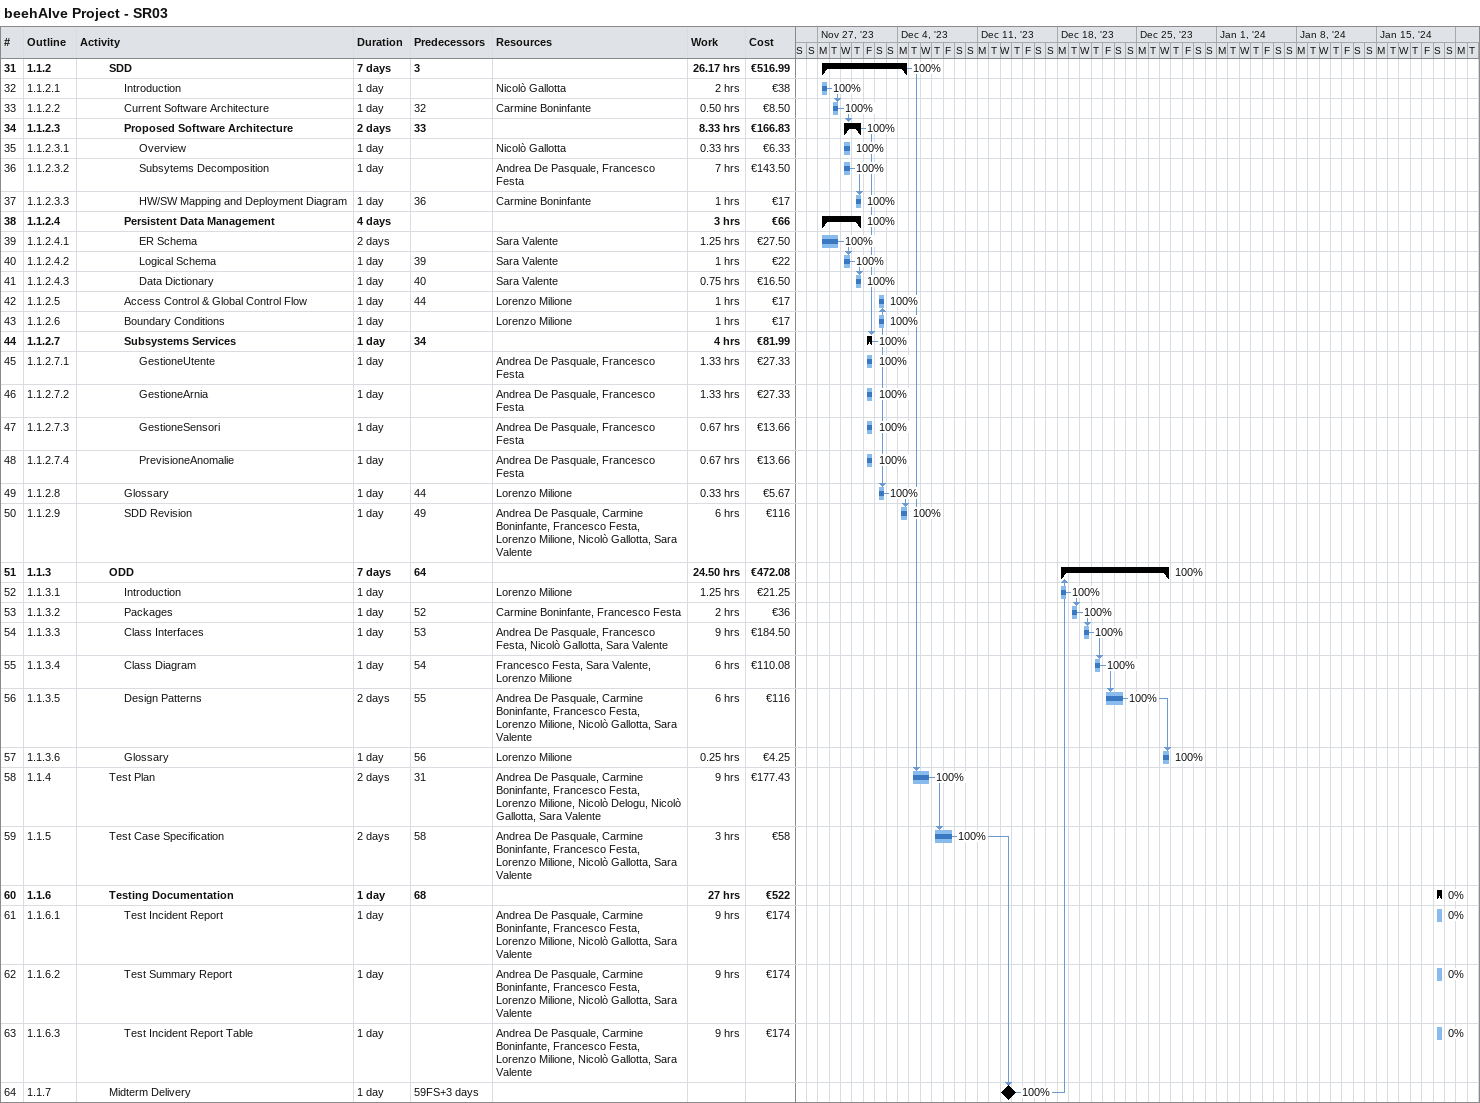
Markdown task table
beehAIve Project - SR03

| ID | WBS | Task | Duration | Start | Finish | Predecessors | Resources | % complete | Work (h) | Cost (€) |
|---|---|---|---|---|---|---|---|---|---|---|
| 31 | 1.1.2 | **SDD** | 7d | 2023-11-27 | 2023-12-04 | 3 |  | 100 | 26.17 | 516.99 |
| 32 | 1.1.2.1 | Introduction | 1d | 2023-11-27 | 2023-11-27 |  | Nicolò Gallotta | 100 | 2 | 38 |
| 33 | 1.1.2.2 | Current Software Architecture | 1d | 2023-11-28 | 2023-11-28 | 32 | Carmine Boninfante | 100 | 0.50 | 8.50 |
| 34 | 1.1.2.3 | **Proposed Software Architecture** | 2d | 2023-11-29 | 2023-11-30 | 33 |  | 100 | 8.33 | 166.83 |
| 35 | 1.1.2.3.1 | Overview | 1d | 2023-11-29 | 2023-11-29 |  | Nicolò Gallotta | 100 | 0.33 | 6.33 |
| 36 | 1.1.2.3.2 | Subsytems Decomposition | 1d | 2023-11-29 | 2023-11-29 |  | Andrea De Pasquale, Francesco Festa | 100 | 7 | 143.50 |
| 37 | 1.1.2.3.3 | HW/SW Mapping and Deployment Diagram | 1d | 2023-11-30 | 2023-11-30 | 36 | Carmine Boninfante | 100 | 1 | 17 |
| 38 | 1.1.2.4 | **Persistent Data Management** | 4d | 2023-11-27 | 2023-11-30 |  |  | 100 | 3 | 66 |
| 39 | 1.1.2.4.1 | ER Schema | 2d | 2023-11-27 | 2023-11-28 |  | Sara Valente | 100 | 1.25 | 27.50 |
| 40 | 1.1.2.4.2 | Logical Schema | 1d | 2023-11-29 | 2023-11-29 | 39 | Sara Valente | 100 | 1 | 22 |
| 41 | 1.1.2.4.3 | Data Dictionary | 1d | 2023-11-30 | 2023-11-30 | 40 | Sara Valente | 100 | 0.75 | 16.50 |
| 42 | 1.1.2.5 | Access Control & Global Control Flow | 1d | 2023-12-02 | 2023-12-02 | 44 | Lorenzo Milione | 100 | 1 | 17 |
| 43 | 1.1.2.6 | Boundary Conditions | 1d | 2023-12-02 | 2023-12-02 |  | Lorenzo Milione | 100 | 1 | 17 |
| 44 | 1.1.2.7 | **Subsystems Services** | 1d | 2023-12-01 | 2023-12-01 | 34 |  | 100 | 4 | 81.99 |
| 45 | 1.1.2.7.1 | GestioneUtente | 1d | 2023-12-01 | 2023-12-01 |  | Andrea De Pasquale, Francesco Festa | 100 | 1.33 | 27.33 |
| 46 | 1.1.2.7.2 | GestioneArnia | 1d | 2023-12-01 | 2023-12-01 |  | Andrea De Pasquale, Francesco Festa | 100 | 1.33 | 27.33 |
| 47 | 1.1.2.7.3 | GestioneSensori | 1d | 2023-12-01 | 2023-12-01 |  | Andrea De Pasquale, Francesco Festa | 100 | 0.67 | 13.66 |
| 48 | 1.1.2.7.4 | PrevisioneAnomalie | 1d | 2023-12-01 | 2023-12-01 |  | Andrea De Pasquale, Francesco Festa | 100 | 0.67 | 13.66 |
| 49 | 1.1.2.8 | Glossary | 1d | 2023-12-02 | 2023-12-02 | 44 | Lorenzo Milione | 100 | 0.33 | 5.67 |
| 50 | 1.1.2.9 | SDD Revision | 1d | 2023-12-04 | 2023-12-04 | 49 | Andrea De Pasquale, Carmine Boninfante, Francesco Festa, Lorenzo Milione, Nicolò Gallotta, Sara Valente | 100 | 6 | 116 |
| 51 | 1.1.3 | **ODD** | 7d | 2023-12-18 | 2023-12-27 | 64 |  | 100 | 24.50 | 472.08 |
| 52 | 1.1.3.1 | Introduction | 1d | 2023-12-18 | 2023-12-18 |  | Lorenzo Milione | 100 | 1.25 | 21.25 |
| 53 | 1.1.3.2 | Packages | 1d | 2023-12-19 | 2023-12-19 | 52 | Carmine Boninfante, Francesco Festa | 100 | 2 | 36 |
| 54 | 1.1.3.3 | Class Interfaces | 1d | 2023-12-20 | 2023-12-20 | 53 | Andrea De Pasquale, Francesco Festa, Nicolò Gallotta, Sara Valente | 100 | 9 | 184.50 |
| 55 | 1.1.3.4 | Class Diagram | 1d | 2023-12-21 | 2023-12-21 | 54 | Francesco Festa, Sara Valente, Lorenzo Milione | 100 | 6 | 110.08 |
| 56 | 1.1.3.5 | Design Patterns | 2d | 2023-12-22 | 2023-12-23 | 55 | Andrea De Pasquale, Carmine Boninfante, Francesco Festa, Lorenzo Milione, Nicolò Gallotta, Sara Valente | 100 | 6 | 116 |
| 57 | 1.1.3.6 | Glossary | 1d | 2023-12-27 | 2023-12-27 | 56 | Lorenzo Milione | 100 | 0.25 | 4.25 |
| 58 | 1.1.4 | Test Plan | 2d | 2023-12-05 | 2023-12-06 | 31 | Andrea De Pasquale, Carmine Boninfante, Francesco Festa, Lorenzo Milione, Nicolò Delogu, Nicolò Gallotta, Sara Valente | 100 | 9 | 177.43 |
| 59 | 1.1.5 | Test Case Specification | 2d | 2023-12-07 | 2023-12-08 | 58 | Andrea De Pasquale, Carmine Boninfante, Francesco Festa, Lorenzo Milione, Nicolò Gallotta, Sara Valente | 100 | 3 | 58 |
| 60 | 1.1.6 | **Testing Documentation** | 1d | 2024-01-20 | 2024-01-20 | 68 |  | 0 | 27 | 522 |
| 61 | 1.1.6.1 | Test Incident Report | 1d | 2024-01-20 | 2024-01-20 |  | Andrea De Pasquale, Carmine Boninfante, Francesco Festa, Lorenzo Milione, Nicolò Gallotta, Sara Valente | 0 | 9 | 174 |
| 62 | 1.1.6.2 | Test Summary Report | 1d | 2024-01-20 | 2024-01-20 |  | Andrea De Pasquale, Carmine Boninfante, Francesco Festa, Lorenzo Milione, Nicolò Gallotta, Sara Valente | 0 | 9 | 174 |
| 63 | 1.1.6.3 | Test Incident Report Table | 1d | 2024-01-20 | 2024-01-20 |  | Andrea De Pasquale, Carmine Boninfante, Francesco Festa, Lorenzo Milione, Nicolò Gallotta, Sara Valente | 0 | 9 | 174 |
| 64 | 1.1.7 | Midterm Delivery | 1d | 2023-12-13 | 2023-12-13 | 59FS+3d |  | 100 |  |  |
